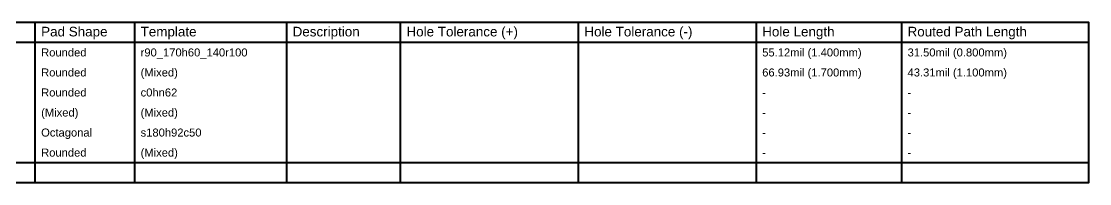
# Model space of a CAD drawing. Header units: inches. Extents: x -0.2 to 15.8, y 0 to 3.5.
# Drawn here: x 7.74 to 15.75, y 2.24 to 3.46 of the extents above; entities that cross this region are included whole.
import ezdxf

# ---------------------------------------------------------------- set-up
doc = ezdxf.new("R2010")
doc.units = ezdxf.units.IN
doc.header["$MEASUREMENT"] = 0
doc.layers.add('Drill Drawing', color=1, linetype='Continuous')
doc.styles.add('Arial', font='', dxfattribs={"height": 0.2})
doc.styles.get('Arial').set_extended_font_data('Arial')

msp = doc.modelspace()

# ---------------------------------------------------------------- linework, layer by layer
at = {"layer": 'Drill Drawing'}
for points in [[(2.2655, 3.4499, 0.015, 0.015, 0), (15.7437, 3.4499, 0.015, 0.015, 0)], [(7.845, 2.2499, 0.015, 0.015, 0), (7.845, 3.4499, 0.015, 0.015, 0)], [(8.5908, 2.2499, 0.015, 0.015, 0), (8.5908, 3.4499, 0.015, 0.015, 0)], [(9.7304, 2.2499, 0.015, 0.015, 0), (9.7304, 3.4499, 0.015, 0.015, 0)], [(10.5842, 2.2499, 0.015, 0.015, 0), (10.5842, 3.4499, 0.015, 0.015, 0)], [(11.9178, 2.2499, 0.015, 0.015, 0), (11.9178, 3.4499, 0.015, 0.015, 0)], [(13.2514, 2.2499, 0.015, 0.015, 0), (13.2514, 3.4499, 0.015, 0.015, 0)], [(14.3411, 2.2499, 0.015, 0.015, 0), (14.3411, 3.4499, 0.015, 0.015, 0)], [(15.7437, 2.2499, 0.015, 0.015, 0), (15.7437, 3.4499, 0.015, 0.015, 0)], [(2.2655, 3.2999, 0.015, 0.015, 0), (15.7437, 3.2999, 0.015, 0.015, 0)], [(2.2655, 2.3999, 0.015, 0.015, 0), (15.7437, 2.3999, 0.015, 0.015, 0)], [(2.2655, 2.2499, 0.015, 0.015, 0), (15.7437, 2.2499, 0.015, 0.015, 0)]]:
    msp.add_lwpolyline(points, format="xyseb", dxfattribs=at)
for points in [[(7.8412, 3.4499, 0.0075, 0.0075, 1), (7.8487, 3.4499, 0.0075, 0.0075, 1)], [(8.587, 3.4499, 0.0075, 0.0075, 1), (8.5945, 3.4499, 0.0075, 0.0075, 1)], [(9.7267, 3.4499, 0.0075, 0.0075, 1), (9.7342, 3.4499, 0.0075, 0.0075, 1)], [(10.5805, 3.4499, 0.0075, 0.0075, 1), (10.588, 3.4499, 0.0075, 0.0075, 1)], [(11.9141, 3.4499, 0.0075, 0.0075, 1), (11.9216, 3.4499, 0.0075, 0.0075, 1)], [(13.2477, 3.4499, 0.0075, 0.0075, 1), (13.2552, 3.4499, 0.0075, 0.0075, 1)], [(14.3374, 3.4499, 0.0075, 0.0075, 1), (14.3449, 3.4499, 0.0075, 0.0075, 1)], [(15.74, 3.4499, 0.0075, 0.0075, 1), (15.7475, 3.4499, 0.0075, 0.0075, 1)], [(15.74, 3.4499, 0.0075, 0.0075, 1), (15.7475, 3.4499, 0.0075, 0.0075, 1)], [(15.74, 3.2999, 0.0075, 0.0075, 1), (15.7475, 3.2999, 0.0075, 0.0075, 1)], [(15.74, 2.3999, 0.0075, 0.0075, 1), (15.7475, 2.3999, 0.0075, 0.0075, 1)], [(7.8412, 2.2499, 0.0075, 0.0075, 1), (7.8487, 2.2499, 0.0075, 0.0075, 1)], [(8.587, 2.2499, 0.0075, 0.0075, 1), (8.5945, 2.2499, 0.0075, 0.0075, 1)], [(9.7267, 2.2499, 0.0075, 0.0075, 1), (9.7342, 2.2499, 0.0075, 0.0075, 1)], [(10.5805, 2.2499, 0.0075, 0.0075, 1), (10.588, 2.2499, 0.0075, 0.0075, 1)], [(11.9141, 2.2499, 0.0075, 0.0075, 1), (11.9216, 2.2499, 0.0075, 0.0075, 1)], [(13.2477, 2.2499, 0.0075, 0.0075, 1), (13.2552, 2.2499, 0.0075, 0.0075, 1)], [(14.3374, 2.2499, 0.0075, 0.0075, 1), (14.3449, 2.2499, 0.0075, 0.0075, 1)], [(15.74, 2.2499, 0.0075, 0.0075, 1), (15.7475, 2.2499, 0.0075, 0.0075, 1)], [(15.74, 2.2499, 0.0075, 0.0075, 1), (15.7475, 2.2499, 0.0075, 0.0075, 1)]]:
    msp.add_lwpolyline(points, format="xyseb", close=True, dxfattribs=at)

# ---------------------------------------------------------------- texts
at = {"layer": 'Drill Drawing', "style": 'Arial'}
for s, height, p in [('Pad Shape', 0.072, (7.89, 3.3449)), ('Template', 0.072, (8.6358, 3.3449)), ('Description', 0.072, (9.7754, 3.3449)), ('Hole Tolerance (+)', 0.072, (10.6292, 3.3449)), ('Hole Tolerance (-)', 0.072, (11.9628, 3.3449)), ('Hole Length', 0.072, (13.2964, 3.3449)), ('Routed Path Length', 0.072, (14.3861, 3.3449)), ('Rounded', 0.06, (7.89, 3.1949)), ('r90_170h60_140r100', 0.06, (8.6358, 3.1949)), ('55.12mil (1.400mm)', 0.06, (13.2964, 3.1949)), ('31.50mil (0.800mm)', 0.06, (14.3861, 3.1949)), ('Rounded', 0.06, (7.89, 3.0449)), ('(Mixed)', 0.06, (8.6358, 3.0449)), ('66.93mil (1.700mm)', 0.06, (13.2964, 3.0449)), ('43.31mil (1.100mm)', 0.06, (14.3861, 3.0449)), ('Rounded', 0.06, (7.89, 2.8949)), ('c0hn62', 0.06, (8.6358, 2.8949)), ('-', 0.06, (13.2964, 2.8949)), ('-', 0.06, (14.3861, 2.8949)), ('(Mixed)', 0.06, (7.89, 2.7449)), ('(Mixed)', 0.06, (8.6358, 2.7449)), ('-', 0.06, (13.2964, 2.7449)), ('-', 0.06, (14.3861, 2.7449)), ('Octagonal', 0.06, (7.89, 2.5949)), ('s180h92c50', 0.06, (8.6358, 2.5949)), ('-', 0.06, (13.2964, 2.5949)), ('-', 0.06, (14.3861, 2.5949)), ('Rounded', 0.06, (7.89, 2.4449)), ('(Mixed)', 0.06, (8.6358, 2.4449)), ('-', 0.06, (13.2964, 2.4449)), ('-', 0.06, (14.3861, 2.4449))]:
    msp.add_text(s, height=height, dxfattribs=at).set_placement(p)

doc.saveas('drawing.dxf')
